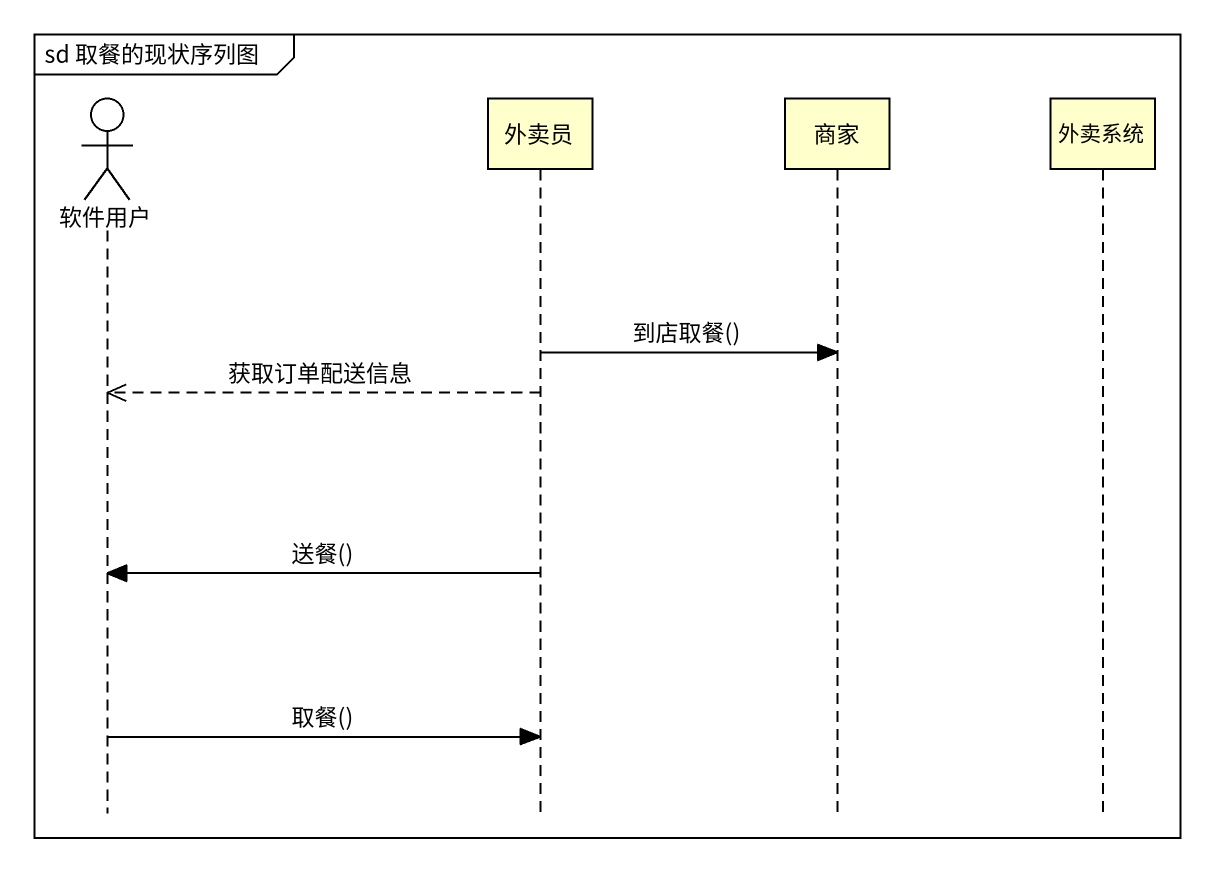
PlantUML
@startuml
mainframe sd 取餐的现状序列图
hide footbox
actor 软件用户
participant 外卖员
participant 商家
participant 外卖系统

外卖员 -> 商家 : 到店取餐()
外卖员 -->> 软件用户 : 获取订单配送信息
外卖员 -> 软件用户 : 送餐()
软件用户 -> 外卖员 : 取餐()
@enduml
